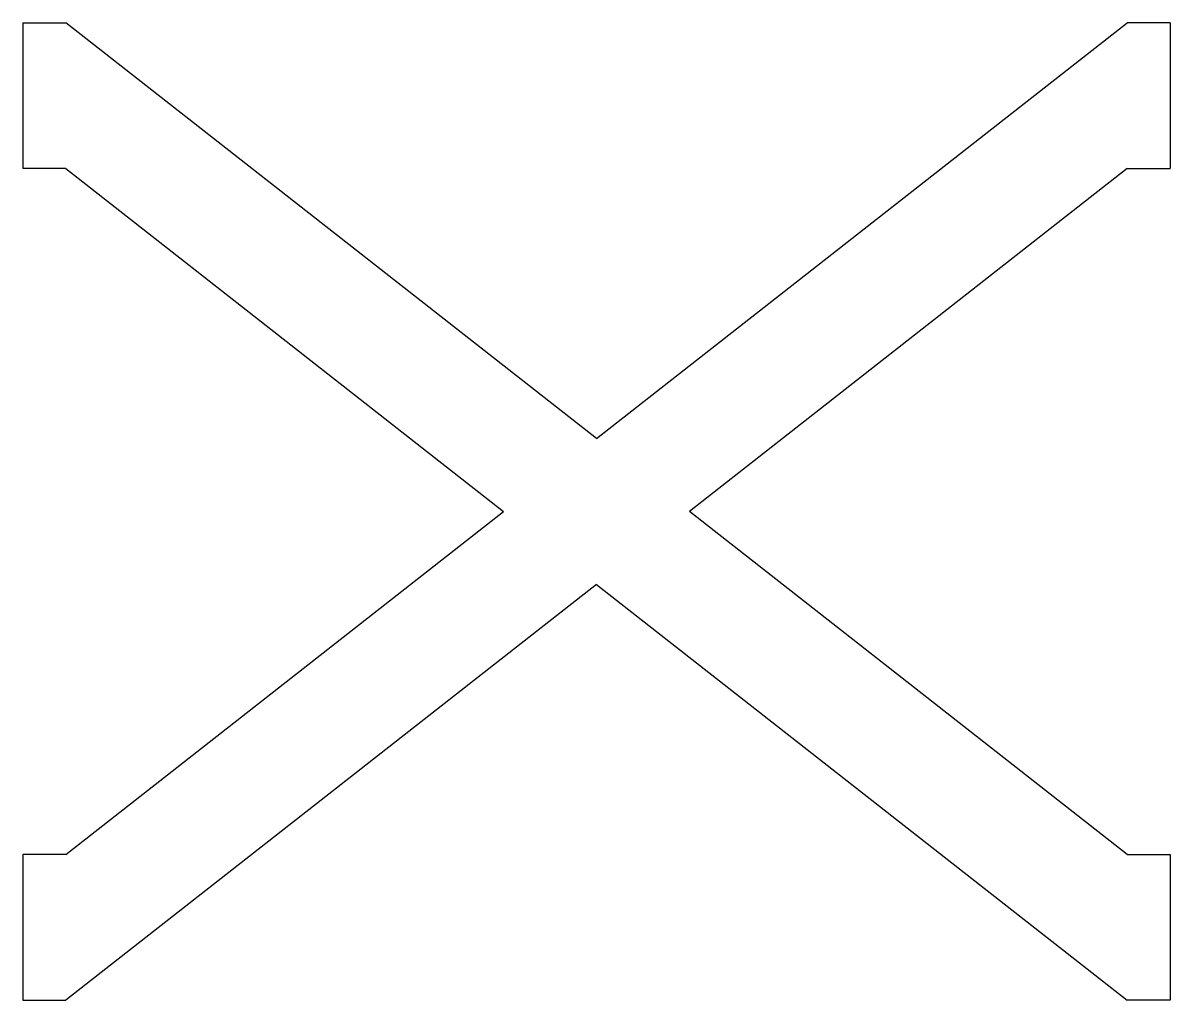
# Model space of a CAD drawing. Extents: x -40 to 40, y -34.1 to 34.1.
import ezdxf

# ---------------------------------------------------------------- set-up
doc = ezdxf.new("R2010")
doc.units = 0
doc.layers.add('VISIBLE', color=7, linetype='CONTINUOUS')

msp = doc.modelspace()

# ---------------------------------------------------------------- linework, layer by layer
at = {"layer": 'VISIBLE'}
for p, q in [((-40, 34.082), (-37, 34.082)), ((-40, 34.082), (-40, 23.918)), ((0, 5.082), (-37, 34.082)), ((0, 5.082), (37, 34.082)), ((40, 34.082), (37, 34.082)), ((40, 34.082), (40, 23.918)), ((-37, 23.918), (-40, 23.918)), ((-37, 23.918), (-6.484, 0)), ((37, 23.918), (6.484, 0)), ((37, 23.918), (40, 23.918)), ((-37, -23.918), (-6.484, 0)), ((37, -23.918), (6.484, 0)), ((0, -5.082), (-37, -34.082)), ((0, -5.082), (37, -34.082)), ((-37, -23.918), (-40, -23.918)), ((-40, -23.918), (-40, -34.082)), ((37, -23.918), (40, -23.918)), ((40, -23.918), (40, -34.082)), ((-40, -34.082), (-37, -34.082)), ((40, -34.082), (37, -34.082))]:
    msp.add_line(p, q, dxfattribs=at)

doc.saveas('drawing.dxf')
